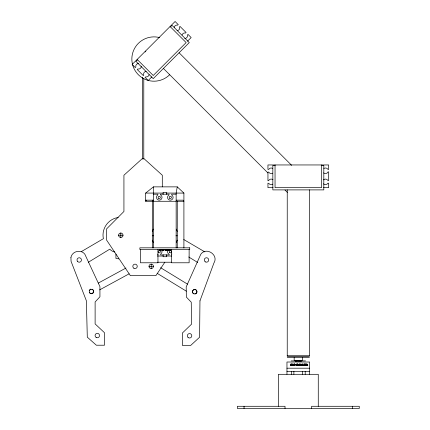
<?xml version="1.0" encoding="UTF-8"?>
<svg xmlns="http://www.w3.org/2000/svg" width="430" height="430" viewBox="0 0 430 430"><rect width="100%" height="100%" fill="white"/><g stroke="black" fill="none" stroke-linecap="round" stroke-linejoin="round"><path stroke-width="0.64" d="M292.25 365.21L291.755 365.608L290.556 365.532C290.056 364.699 292.637 365.64 291.599 364.801M145.668 200.165L153.429 200.165L152.317 201.272L145.668 201.272L145.668 193.075L153.429 186.867L177.257 186.867L176.15 193.075L176.15 247.911M152.317 231.415L153.268 229.12M176.305 242.423L177.257 240.128M303.478 365.468L303.037 365.468L303.037 363.957L302.263 364.162L302.263 364.506L302.715 364.506M302.774 363.957L302.263 364.377M164.835 262.23L155.875 275.657L130.381 275.657L106.618 240.117L106.618 228.862L123.931 211.474L123.931 175.22L142.222 158.67L144.012 158.67L162.298 175.22L162.298 186.867M293.545 365.221L292.9 364.162L292.9 365.618L292.588 365.618L292.588 363.963C293.518 363.957 293.556 365.882 294.265 363.963L294.727 363.963L294.727 365.618L294.394 365.618L294.394 364.162L293.744 365.221L292.9 364.377M293.663 364.979L294.265 363.963M293.744 365.221L294.394 364.377M145.668 201.272L146.539 200.165M304.386 364.344L305.434 364.344L305.434 363.963L304.064 363.963L304.064 364.919C306.112 365.048 304.031 365.011 303.962 365.565L305.23 365.505L305.429 364.828A0.618 0.355 0 0 0 305.3 364.656A0.693 0.403 0 0 0 304.935 364.527L304.386 364.516M137.552 59.824L135.987 61.388L153.225 78.631L189.275 42.581L172.032 25.338L170.468 26.907M151.86 76.862L148.21 80.512L145.023 77.319L145.877 76.852A2.768 2.768 0 0 0 147.947 76.4L148.484 75.911A2.768 2.768 0 0 0 149.097 74.616M187.507 41.215L191.156 37.566L187.991 34.4L187.448 35.007A2.768 2.768 0 0 1 184.771 38.496M299.307 364.404L298.463 364.968L299.307 364.188M299.318 363.963L299.307 365.618L299.629 365.618L299.629 363.963L298.205 364.704L298.205 365.124L299.307 365.124M88.354 262.262L109.763 249.169A9.498 9.498 0 0 0 114.772 252.023M81.243 251.668L103.48 238.639L103.119 237.188A17.899 17.899 0 0 1 118.212 217.462M98.314 283.085L126.006 268.008M99.663 289.868L129.124 273.829M171.635 254.119L171.909 253.979M300.258 364.441L301.414 364.231L301.607 364.608L301.177 364.817L301.64 364.28L300.242 364.022C299.93 364.618 302.322 364.334 300.683 364.758M306.923 364.774L307.81 365.618L306.923 364.989L307.364 364.167L305.88 363.963L305.88 365.618L306.214 365.618L306.214 364.129M306.923 364.989L307.364 364.377L305.88 364.178M300.258 364.226L301.263 364.21L300.683 364.919L301.349 365.177L300.194 365.355L301.468 365.301A0.774 0.446 0 0 0 301.672 365.07L301.64 364.817A0.537 0.312 0 0 0 301.349 364.645L301.177 364.618M304.064 364.704L304.967 364.737A0.693 0.403 0 0 1 305.3 364.871A0.618 0.355 0 0 1 305.429 365.043L303.962 365.349L305.074 365.29L305.026 364.774L304.386 364.731L304.386 364.135M306.504 364.887L307.084 364.522L306.214 364.344M275.044 165.507L272.83 165.507L272.83 189.893L323.812 189.893L323.812 165.507L321.592 165.507M273.109 187.674L267.954 187.674L267.954 183.164L268.89 183.438A2.768 2.768 0 0 0 270.674 184.583L271.394 184.615A2.768 2.768 0 0 0 272.749 184.131M323.527 187.674L328.687 187.674L328.687 183.201L327.891 183.201A2.768 2.768 0 0 1 323.516 183.814M145.668 193.075L163.126 193.075M166.448 193.075L183.906 193.075L183.906 247.986M153.429 194.183L157.939 194.183L157.665 195.118A2.768 2.768 0 0 0 156.52 196.902L156.482 197.628A2.768 2.768 0 0 0 161.97 197.886L162.008 197.166A2.768 2.768 0 0 0 160.428 194.887L160.347 194.183L169.001 194.183L169.001 194.973A2.768 2.768 0 0 0 168.205 199.176A2.768 2.768 0 0 0 172.451 199.176A2.768 2.768 0 0 0 171.715 194.994L171.672 194.183L176.15 194.183M153.429 201.272L176.15 201.272M177.257 201.272L183.906 201.272L183.035 200.165L176.15 200.165L177.257 201.272L177.257 247.825M118.589 235.237L123.023 235.237A2.215 2.215 0 0 1 119.696 237.156A2.215 2.215 0 0 1 119.696 233.318A2.215 2.215 0 0 1 123.023 235.237M152.317 235.774L153.634 235.774M175.945 235.774L177.257 235.774M162.486 250.593L163.927 250.593L163.927 249.486M157.305 256.022L163.126 256.022M166.448 256.022L171.624 256.022M157.59 262.23L171.489 262.23M149 266.347L153.435 266.347A2.215 2.215 0 0 0 150.108 264.428A2.215 2.215 0 0 0 150.108 268.266A2.215 2.215 0 0 0 153.435 266.347M287.235 355.916L309.401 355.916M287.235 357.577L309.401 357.577M291.115 360.904L305.526 360.904M294.265 364.178L294.727 364.178M299.629 364.178L298.205 364.919L299.307 364.968M304.064 364.178L305.434 364.135M292.131 364.258L291.062 364.167A0.795 0.457 0 0 0 290.707 364.334C290.454 365.161 293.642 365.704 290.578 365.075M297.952 364.258C297.001 363.543 296.066 364.957 297.555 364.844M302.263 364.291L302.715 364.291L302.715 365.468L302.263 365.468M297.931 364.473L297.952 364.033L296.877 363.968A0.795 0.457 0 0 0 296.506 364.119L296.533 364.608L297.705 365.022L296.356 365.075L296.356 365.532C300.812 365.93 294.77 363.662 297.952 364.473M300.683 364.704C302.408 365.059 300.006 365.135 300.172 365.559L301.468 365.516A0.774 0.446 0 0 0 301.672 365.285L301.64 365.032A0.537 0.312 0 0 0 301.516 364.925M306.214 364.672L307.058 364.5L306.542 364.129M298.463 364.753L299.307 364.753M299.629 364.753L299.925 364.753L299.629 365.124M295.13 364.86L296.077 364.898M306.214 364.828L307.81 365.403M299.629 364.968L299.925 364.909M306.214 365.043L307.81 365.618M302.715 365.258L302.263 365.258L302.263 365.618L303.478 365.618L303.478 365.258L303.037 365.258M290.556 365.29C295.039 365.645 288.643 363.834 292.153 364.242M292.588 365.403L292.9 365.403M294.394 365.403L294.727 365.403M299.307 365.403L299.629 365.403M302.263 365.403L303.478 365.403M305.88 365.403L306.214 365.403M286.96 368.198L309.681 368.198M286.96 371.321L309.681 371.321M118.739 258.865L115.933 258.468L115.933 254.076M291.502 364.807L290.669 364.559L290.707 364.119A0.795 0.457 0 0 1 291.078 363.968C293.996 364.113 289.471 364.473 291.755 364.844M297.952 364.242L296.877 364.183A0.795 0.457 0 0 0 296.506 364.334C295.824 365.204 298.302 364.758 297.485 365.441C294.953 365.188 298.42 365.806 297.78 364.903M157.858 254.103L157.901 254.915M183.755 239.531L204.852 251.894M188.722 256.984L197.736 262.499M160.653 267.729L187.555 284.171M157.17 273.34L186.362 291.185M177.257 186.867L183.906 193.075M170.076 26.515L186.142 42.581L153.225 75.497L137.159 59.431M179.09 52.772L291.653 165.335M163.416 68.445L267.906 172.935M285.004 190.033L287.38 192.409M293.045 363.963L293.663 364.764M176.305 229.12L177.257 231.415M152.317 240.128L153.268 242.423M352.6 406.285L352.6 408.5M321.592 164.953L321.592 187.674L275.044 187.674L275.044 164.953M318.27 406.285L318.27 374.31L278.371 374.31L278.371 406.285M311.621 408.5L311.621 406.285L359.254 406.285L359.254 408.5L237.387 408.5L237.387 406.285L285.02 406.285L285.02 408.5M309.681 374.31L309.681 362.012L286.96 362.012L286.96 374.31M309.401 189.893L309.401 356.137L287.235 356.137L287.235 189.893M305.203 371.321L305.203 374.31M302.532 371.321L302.532 374.31M302.473 357.577L302.473 360.345L294.168 360.345L294.168 357.577M301.462 360.345L301.473 360.904M301.387 360.345L301.328 360.904M301.306 360.345L301.253 360.904M301.172 360.345L301.172 360.904M301.054 360.345L300.989 360.904M300.941 360.345L300.941 360.904M300.737 360.345L300.737 360.904M300.554 360.345L300.554 360.904M300.468 360.345L300.468 360.904M300.393 360.345L300.393 360.904M300.14 360.345L300.14 360.904M299.898 360.345L299.898 360.904M299.796 360.345L299.796 360.904M299.71 360.345L299.71 360.904M299.42 360.345L299.42 360.904M299.135 360.345L299.135 360.904M299.027 360.345L299.027 360.904M298.925 360.345L298.925 360.904M298.624 360.345L298.624 360.904M298.318 360.345L298.318 360.904M298.21 360.345L298.21 360.904M298.103 360.345L298.103 360.904M297.802 360.345L297.802 360.904M297.501 360.345L297.501 360.904M297.404 360.345L297.404 360.904M297.297 360.345L297.297 360.904M297.022 360.345L297.022 360.904M296.743 360.345L296.743 360.904M296.652 360.345L296.652 360.904M296.555 360.345L296.555 360.904M296.329 360.345L296.329 360.904M296.087 360.345L296.087 360.904M296.017 360.345L296.017 360.904M295.937 360.345L295.937 360.904M295.77 360.345L295.77 360.904M295.544 360.345L295.582 360.904M295.48 360.345L295.48 360.904M295.383 360.345L295.383 360.904M295.254 360.345L295.27 360.904M295.168 360.345L295.222 360.904M293.878 371.321L293.878 374.31M291.47 371.321L291.47 374.31M244.036 406.285L244.036 408.5M189.13 249.486L189.13 262.784L171.618 262.784L171.618 249.486M170.221 249.486L170.221 250.593L168.807 250.593L168.829 249.486M170.151 249.486L170.151 250.593M170.033 249.486L170.033 250.593M169.888 249.486L169.888 250.593M169.527 249.486L169.527 250.593M169.167 249.486L169.167 250.593M169.017 249.486L169.017 250.593M168.904 249.486L168.904 250.593M167.087 249.486L167.06 250.593L165.647 250.593L165.674 249.486M166.99 249.486L166.99 250.593M166.878 249.486L166.878 250.593M166.727 249.486L166.727 250.593M166.555 249.486L166.555 250.593M166.448 194.365L166.448 192.377L163.126 192.377L163.126 194.365M166.448 254.737L166.448 256.721L163.126 256.721L163.126 254.737M166.179 249.486L166.179 250.593M166.007 249.486L166.007 250.593M165.856 249.486L165.856 250.593M165.744 249.486L165.744 250.593M163.905 249.486L163.83 250.593M163.717 249.486L163.717 250.593M163.567 249.486L163.567 250.593M163.206 249.486L163.206 250.593M162.846 249.486L162.846 250.593M162.701 249.486L162.701 250.593M162.583 249.486L162.583 250.593M162.486 249.486L162.513 250.593M160.772 249.486L160.772 250.593L159.331 250.593L159.331 249.486M160.745 249.486L160.745 250.593M160.675 249.486L160.675 250.593M160.557 249.486L160.557 250.593M160.411 249.486L160.411 250.593M160.051 249.486L160.051 250.593M159.691 249.486L159.691 250.593M159.541 249.486L159.541 250.593M159.428 249.486L159.428 250.593M157.955 249.486L157.955 262.784L140.449 262.784L140.449 249.486M153.429 186.867L153.429 247.825M152.317 200.165L152.317 247.825M151.22 264.133L151.22 268.567M143.781 78.604L143.781 159.181M142.448 77.26L142.448 159.181M120.808 233.022L120.808 237.457M169.683 74.712A22.166 22.166 0 0 1 132.601 64.774A22.166 22.166 0 0 1 159.745 37.63M182.094 35.007A2.768 2.768 0 0 1 185.486 33.045L186.104 32.513L179.982 26.391L179.541 26.95A2.768 2.768 0 0 1 179.047 29.675L178.514 30.164A2.768 2.768 0 0 1 177.165 30.648M174.204 27.396A2.768 2.768 0 0 1 174.816 26.096L175.354 25.612A2.768 2.768 0 0 1 177.423 25.16L178.283 24.693L175.091 21.5L132.144 64.446L135.31 67.612L135.858 67.005A2.768 2.768 0 0 1 138.53 63.516M145.103 51.965A11.083 11.083 0 0 1 145.877 51.105M146.141 71.364A2.768 2.768 0 0 0 144.786 71.848L144.254 72.337A2.768 2.768 0 0 0 143.76 75.062L143.319 75.621L137.202 69.499L137.815 68.967A2.768 2.768 0 0 0 141.303 66.29M323.516 179.896A2.768 2.768 0 0 1 327.875 180.471L328.687 180.525L328.687 171.871L327.977 171.952A2.768 2.768 0 0 1 325.704 173.532L324.983 173.5A2.768 2.768 0 0 1 323.683 172.887M323.892 168.495A2.768 2.768 0 0 1 325.241 168.012L325.967 168.044A2.768 2.768 0 0 1 327.751 169.194L328.687 169.468L328.687 164.953L267.954 164.953L267.954 169.431L268.766 169.388A2.768 2.768 0 0 1 272.55 168.372M272.953 179.74A2.768 2.768 0 0 0 271.658 179.127L270.938 179.095A2.768 2.768 0 0 0 268.659 180.675L267.954 180.756L267.954 172.102L268.745 172.102A2.768 2.768 0 0 0 272.55 173.172M168.748 249.427A2.768 2.768 0 0 0 167.603 251.211L167.566 251.932A2.768 2.768 0 0 0 169.146 254.211L169.232 254.915L160.578 254.915L160.632 254.103A2.768 2.768 0 0 0 160.632 249.303M92.031 289.207A2.215 2.215 0 0 1 92.923 292.782A2.215 2.215 0 0 1 89.273 292.239M89.193 290.546A2.215 2.215 0 0 1 89.456 290.03M89.849 289.6A2.215 2.215 0 0 1 90.886 289.111M193.946 293.857A2.215 2.215 0 0 1 192.989 290.352A2.215 2.215 0 0 1 196.612 290.653A2.215 2.215 0 0 1 195.091 293.953M199.955 300.871L199.595 337.249L190.657 345.451L182.535 345.575L182.341 333.073L191.576 324.129L191.243 302.193L186.351 297.071L186.195 286.907L200.794 254.264C206.26 246.503 218.988 254.995 213.914 263.026L199.955 300.871M70.928 257.425L71.063 261.343L86.382 300.785L87.295 337.152L96.358 345.215L104.485 345.215L104.485 332.712L95.116 323.914L95.116 301.973L99.932 296.775L99.932 286.611L84.834 254.195C81.044 249.045 72.063 251.136 70.928 257.425M189.727 247.825L139.852 247.825L139.852 249.486L189.727 249.486L189.727 247.825M296.077 364.683L295.13 364.683L295.13 365.075L296.077 365.075L296.077 364.683M133.929 268.266A2.215 2.215 0 0 0 137.251 266.347A2.215 2.215 0 0 0 133.929 264.428A2.215 2.215 0 0 0 133.929 268.266M205.379 261.886A2.215 2.215 0 0 0 208.7 259.967A2.215 2.215 0 0 0 205.379 258.043A2.215 2.215 0 0 0 205.379 261.886M193.177 293.292A2.215 2.215 0 0 0 196.87 292.239A2.215 2.215 0 0 0 194.118 289.567A2.215 2.215 0 0 0 193.177 293.292M188.028 337.383A2.215 2.215 0 0 0 191.721 336.335A2.215 2.215 0 0 0 188.963 333.659A2.215 2.215 0 0 0 188.028 337.383M77.663 261.548A2.215 2.215 0 0 0 81.372 260.553A2.215 2.215 0 0 0 78.658 257.839A2.215 2.215 0 0 0 77.663 261.548M90.37 293.454A2.215 2.215 0 0 0 93.692 291.535A2.215 2.215 0 0 0 90.37 289.616A2.215 2.215 0 0 0 90.37 293.454M96.191 337.464A2.215 2.215 0 0 0 99.513 335.54A2.215 2.215 0 0 0 96.191 333.621A2.215 2.215 0 0 0 96.191 337.464M169.775 252.663A1.107 1.107 0 0 0 171.436 251.7A1.107 1.107 0 0 0 169.775 250.744A1.107 1.107 0 0 0 169.775 252.663M158.691 198.354A1.107 1.107 0 0 0 160.352 197.397A1.107 1.107 0 0 0 158.691 196.435A1.107 1.107 0 0 0 158.691 198.354M158.691 252.663A1.107 1.107 0 0 0 160.352 251.7A1.107 1.107 0 0 0 158.691 250.744A1.107 1.107 0 0 0 158.691 252.663M169.775 198.354A1.107 1.107 0 0 0 171.436 197.397A1.107 1.107 0 0 0 169.775 196.435A1.107 1.107 0 0 0 169.775 198.354"/></g></svg>
